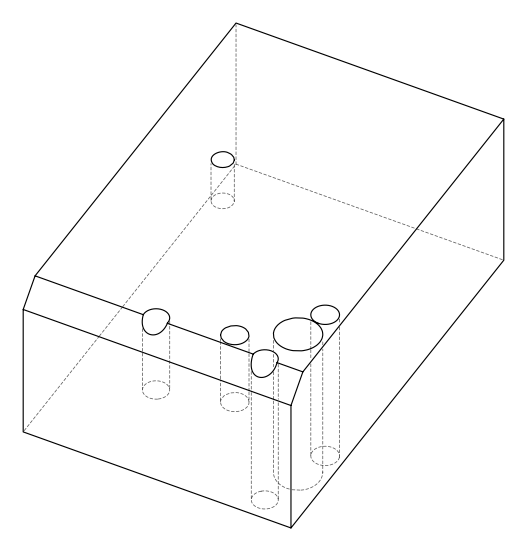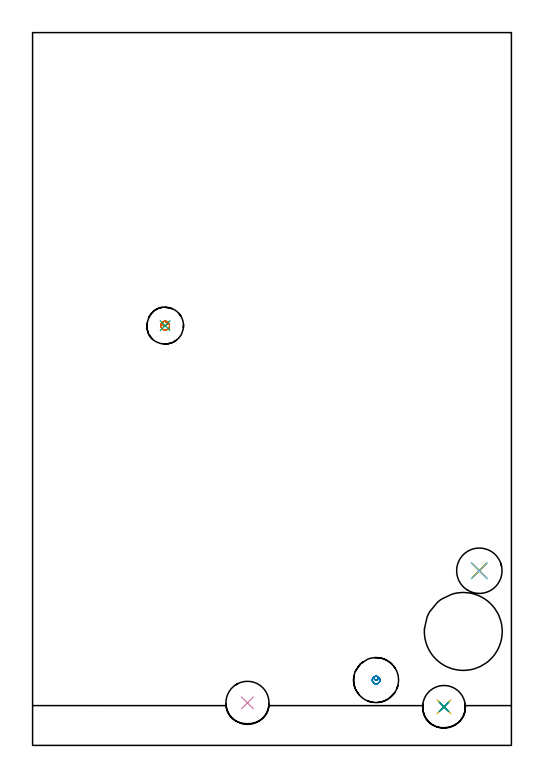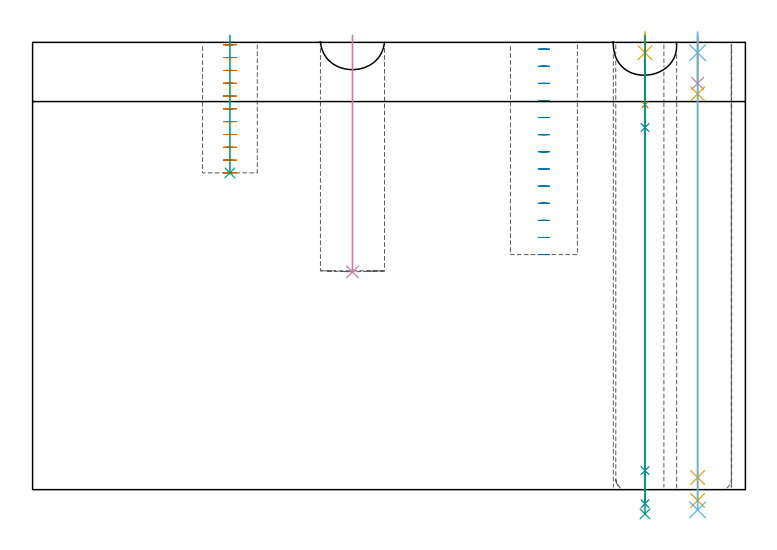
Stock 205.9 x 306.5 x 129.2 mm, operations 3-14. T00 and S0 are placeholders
(PLAN: 14 operations, 12 tool changes, 24.2 min)
(1 AREA_MILL | FG_CHAMFER_SURFACE | UGT0205_001 | 11.15 min | 30119 mm3)
(2 MILL_THROUGH_HOLE_FROM_SOLID_MATERIAL | STEP1HOLE | NXT0201_007 | Circular | 8.38 min | 113502 mm3)
(3 MILL_BLIND_HOLE_FROM_SOLID_MATERIAL | STEP1POCKET | UGT0201_130 | Spiral | 0.82 min | 7349 mm3)
(4 MILL_BLIND_HOLE_FROM_SOLID_MATERIAL_1 | STEP1POCKET_2 | NXT0201_012 | Spiral | 0.82 min | 17945 mm3)
(5 BORE_BLIND_HOLE | STEP1POCKET | UGT0332_074 | 0.16 min | 4 mm3)
(6 INDEXABLE_INSERT_DRILL_BLIND_HOLE_FROM_SOLID | STEP1POCKET_1 | NXT0302_008 | 0.27 min | 17361 mm3)
(7 SPOT_DRILL | STEP1HOLE_1 | NXT0321_9005460120000 | 0.05 min | 104 mm3)
(8 SPOT_DRILL_1 | STEP1HOLE_2 | NXT0321_9005460120000 | 0.05 min | 179 mm3)
(9 DRILL_BLIND_HOLE_INTO_CENTER | STEP1HOLE_1 | NXT0301_128 | 0.08 min | 1641 mm3)
(10 GUN_DRILL_THROUGH_HOLE | STEP1HOLE_1 | UGT0307_008 | 0.63 min | 10631 mm3)
(11 DRILL_TO_ENLARGE_THROUGH_HOLE | STEP1HOLE_1 | UGT0301_252 | 0.55 min | 20993 mm3)
(12 DRILL_BLIND_HOLE_INTO_CENTER_1 | STEP1HOLE_2 | UGT0301_198 | 0.06 min | 399 mm3)
(13 GUN_DRILL_THROUGH_HOLE_1 | STEP1HOLE_2 | UGT0307_003 | 0.62 min | 4548 mm3)
(14 SPADE_DRILL_TO_ENLARGE_THROUGH_HOLE | STEP1HOLE_2 | UGT0306_010 | 0.55 min | 33427 mm3)
(TOOL UGT0205_001 | Chamfer Mill 20 x 3 x 45 deg. | D20 FL50 Z2)
(TOOL NXT0201_007 | ENDMILL 25mm [R216.25-25050GCK54P 1620] | D25 R3 FL54 Z5)
(TOOL UGT0201_130 | Carbide End Mill 12.0 | D12 FL15 Z4)
(TOOL NXT0201_012 | ENDMILL 16mm [2P460-1600-NA 1630] | D16 FL38 Z6)
(TOOL UGT0332_074 | 15.8 mm Rough Boring Bar | D15.8)
(TOOL NXT0302_008 | Index. Insert Drill 18.5mm [880-D1850L25-05] | D18.5 PA176 FL93 Z2)
(TOOL NXT0321_9005460120000 | NC Spot Drill, 142deg, 12mm, Carbide, Uncoated | D12 PA142 FL30 Z2)
(TOOL NXT0301_128 | Carbide Drill 12mm [861.1-1200-036A1-GP GC34] | D12 PA150 FL37.4 Z2)
(TOOL UGT0307_008 | Gun Drill 11 mm | D11 PA130 FL24 Z1)
(TOOL UGT0301_252 | Twist Drill 18.3 mm | D18.3 PA118 FL135 Z2)
(TOOL UGT0301_198 | Twist Drill 7.9 mm | D7.9 PA118 FL73 Z2)
(TOOL UGT0307_003 | Gun Drill 7 mm | D7 PA130 FL24 Z1)
(TOOL UGT0306_010 | Spade Drill 19.5mm | D19.5 PA132 FL10 Z2)
(OP 3 MILL_BLIND_HOLE_FROM_SOLID_MATERIAL)
G17 G21 G94 G90
T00 M6
G54
G17 G0 G90 X57. Y180.5 S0 M3
G43 Z139.2 H0
Z128.5
G94 G3 X57.748 Y181.652 R0.819 F250.
X56.227 Y182.236 R1.152
X55.264 Y179.727 R1.9
X56.227 Y182.236 R-1.9
X55.746 Y180.981 R0.95
X57. Y180.5 R0.95
G0 Z124.8
G3 X57.748 Y181.652 R0.819
X56.227 Y182.236 R1.152
X55.264 Y179.727 R1.9
X56.227 Y182.236 R-1.9
X55.746 Y180.981 R0.95
X57. Y180.5 R0.95
G0 Z121.1
G3 X57.748 Y181.652 R0.819
X56.227 Y182.236 R1.152
X55.264 Y179.727 R1.9
X56.227 Y182.236 R-1.9
X55.746 Y180.981 R0.95
X57. Y180.5 R0.95
G0 Z117.4
G3 X57.748 Y181.652 R0.819
X56.227 Y182.236 R1.152
X55.264 Y179.727 R1.9
X56.227 Y182.236 R-1.9
X55.746 Y180.981 R0.95
X57. Y180.5 R0.95
G0 Z113.7
G3 X57.748 Y181.652 R0.819
X56.227 Y182.236 R1.152
X55.264 Y179.727 R1.9
X56.227 Y182.236 R-1.9
X55.746 Y180.981 R0.95
X57. Y180.5 R0.95
G0 Z110.
G3 X57.748 Y181.652 R0.819
X56.227 Y182.236 R1.152
X55.264 Y179.727 R1.9
X56.227 Y182.236 R-1.9
X55.746 Y180.981 R0.95
X57. Y180.5 R0.95
G0 Z106.3
G3 X57.748 Y181.652 R0.819
X56.227 Y182.236 R1.152
X55.264 Y179.727 R1.9
X56.227 Y182.236 R-1.9
X55.746 Y180.981 R0.95
X57. Y180.5 R0.95
G0 Z102.6
G3 X57.748 Y181.652 R0.819
X56.227 Y182.236 R1.152
X55.264 Y179.727 R1.9
X56.227 Y182.236 R-1.9
X55.746 Y180.981 R0.95
X57. Y180.5 R0.95
G0 Z98.9
G3 X57.748 Y181.652 R0.819
X56.227 Y182.236 R1.152
X55.264 Y179.727 R1.9
X56.227 Y182.236 R-1.9
X55.746 Y180.981 R0.95
X57. Y180.5 R0.95
G0 Z95.2
G3 X57.748 Y181.652 R0.819
X56.227 Y182.236 R1.152
X55.264 Y179.727 R1.9
X56.227 Y182.236 R-1.9
X55.746 Y180.981 R0.95
X57. Y180.5 R0.95
G0 Z91.5
G3 X57.748 Y181.652 R0.819
X56.227 Y182.236 R1.152
X55.264 Y179.727 R1.9
X56.227 Y182.236 R-1.9
X55.746 Y180.981 R0.95
X57. Y180.5 R0.95
G0 Z139.2
M5
M2
(OP 4 MILL_BLIND_HOLE_FROM_SOLID_MATERIAL_1)
G17 G21 G94 G90
T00 M6
G54
G17 G0 G90 X147.7 Y28.1 S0 M3
G43 Z139.2 H1
Z127.254
G94 G3 X148.525 Y28.925 R0.825 F250.
X147.7 Y29.75 R0.825
X146.05 Y28.1 R1.65
X147.7 Y29.75 R-1.65
X146.875 Y28.925 R0.825
X147.7 Y28.1 R0.825
G0 Z122.308
G3 X148.525 Y28.925 R0.825
X147.7 Y29.75 R0.825
X146.05 Y28.1 R1.65
X147.7 Y29.75 R-1.65
X146.875 Y28.925 R0.825
X147.7 Y28.1 R0.825
G0 Z117.362
G3 X148.525 Y28.925 R0.825
X147.7 Y29.75 R0.825
X146.05 Y28.1 R1.65
X147.7 Y29.75 R-1.65
X146.875 Y28.925 R0.825
X147.7 Y28.1 R0.825
G0 Z112.415
G3 X148.525 Y28.925 R0.825
X147.7 Y29.75 R0.825
X146.05 Y28.1 R1.65
X147.7 Y29.75 R-1.65
X146.875 Y28.925 R0.825
X147.7 Y28.1 R0.825
G0 Z107.469
G3 X148.525 Y28.925 R0.825
X147.7 Y29.75 R0.825
X146.05 Y28.1 R1.65
X147.7 Y29.75 R-1.65
X146.875 Y28.925 R0.825
X147.7 Y28.1 R0.825
G0 Z102.523
G3 X148.525 Y28.925 R0.825
X147.7 Y29.75 R0.825
X146.05 Y28.1 R1.65
X147.7 Y29.75 R-1.65
X146.875 Y28.925 R0.825
X147.7 Y28.1 R0.825
G0 Z97.577
G3 X148.525 Y28.925 R0.825
X147.7 Y29.75 R0.825
X146.05 Y28.1 R1.65
X147.7 Y29.75 R-1.65
X146.875 Y28.925 R0.825
X147.7 Y28.1 R0.825
G0 Z92.631
G3 X148.525 Y28.925 R0.825
X147.7 Y29.75 R0.825
X146.05 Y28.1 R1.65
X147.7 Y29.75 R-1.65
X146.875 Y28.925 R0.825
X147.7 Y28.1 R0.825
G0 Z87.685
G3 X148.525 Y28.925 R0.825
X147.7 Y29.75 R0.825
X146.05 Y28.1 R1.65
X147.7 Y29.75 R-1.65
X146.875 Y28.925 R0.825
X147.7 Y28.1 R0.825
G0 Z82.738
G3 X148.525 Y28.925 R0.825
X147.7 Y29.75 R0.825
X146.05 Y28.1 R1.65
X147.7 Y29.75 R-1.65
X146.875 Y28.925 R0.825
X147.7 Y28.1 R0.825
G0 Z77.792
G3 X148.525 Y28.925 R0.825
X147.7 Y29.75 R0.825
X146.05 Y28.1 R1.65
X147.7 Y29.75 R-1.65
X146.875 Y28.925 R0.825
X147.7 Y28.1 R0.825
G0 Z72.846
G3 X148.525 Y28.925 R0.825
X147.7 Y29.75 R0.825
X146.05 Y28.1 R1.65
X147.7 Y29.75 R-1.65
X146.875 Y28.925 R0.825
X147.7 Y28.1 R0.825
G0 Z67.9
G3 X148.525 Y28.925 R0.825
X147.7 Y29.75 R0.825
X146.05 Y28.1 R1.65
X147.7 Y29.75 R-1.65
X146.875 Y28.925 R0.825
X147.7 Y28.1 R0.825
G0 Z139.2
M5
M2
(OP 5 BORE_BLIND_HOLE)
G17 G21 G94 G90
T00 M6
G54
G17 G0 G90 X57. Y180.5 S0 M3
G43 Z139.2 H0
G94 G85 G98 Z91.5 F250. R131.2
G80
M5
M2
(OP 6 INDEXABLE_INSERT_DRILL_BLIND_HOLE_FROM_SOLID)
G17 G21 G94 G90
T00 M6
G54
G17 G0 G90 X92.4 Y18.3 S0 M3
G43 Z139.2 H1
G94 G81 G98 Z62.9 F250. R131.2
G80
M5
M2
(OP 7 SPOT_DRILL)
G17 G21 G94 G90
T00 M6
G54
G17 G0 G90 X176.9 Y16.6 S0 M3
G43 Z139.2 H0
G94 G81 G98 Z126.2 F250. R132.2
G80
M5
M2
(OP 8 SPOT_DRILL_1)
G17 G21 G94 G90
T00 M6
G54
G17 G0 G90 X192.1 Y75.1 S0 M3
G43 Z139.2 H0
G94 G81 G98 Z126.2 F250. R132.2
G80
M5
M2
(OP 9 DRILL_BLIND_HOLE_INTO_CENTER)
G17 G21 G94 G90
T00 M6
G54
G17 G0 G90 X176.9 Y16.6 S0 M3
G43 Z139.2 H1
G94 G81 G98 Z111.2 F250. R131.2
G80
M5
M2
(OP 10 GUN_DRILL_THROUGH_HOLE)
G17 G21 G94 G90
T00 M6
G54
G17 G0 G90 X176.9 Y16.6 M8
G43 Z139.2 H0
Z124.34
S716 M3
G94 G1 Z104.609 F125. M26
G4 X.084
Z5.5 F250.
G4 X.084
Z-4.065 F125.
G4 X.084
M5
M9
G0 Z124.34
Z139.2
M2
(OP 11 DRILL_TO_ENLARGE_THROUGH_HOLE)
G17 G21 G94 G90
T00 M6
G54
G17 G0 G90 X176.9 Y16.6 S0 M3
G43 Z139.2 H0
G94 G73 G98 Z-6.998 F250. Q17.025 R131.2
G80
M5
M2
(OP 12 DRILL_BLIND_HOLE_INTO_CENTER_1)
G17 G21 G94 G90
T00 M6
G54
G17 G0 G90 X192.1 Y75.1 S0 M3
G43 Z139.2 H0
G94 G81 G98 Z117.35 F250. R131.2
G80
M5
M2
(OP 13 GUN_DRILL_THROUGH_HOLE_1)
G17 G21 G94 G90
T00 M6
G54
G17 G0 G90 X192.1 Y75.1 M8
G43 Z139.2 H0
Z129.743
S716 M3
G94 G1 Z114.321 F125. M26
G4 X.084
Z3.5 F250.
G4 X.084
Z-3.132 F125.
G4 X.084
M5
M9
G0 Z129.743
Z139.2
M2
(OP 14 SPADE_DRILL_TO_ENLARGE_THROUGH_HOLE)
G17 G21 G94 G90
T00 M6
G54
G17 G0 G90 X192.1 Y75.1 S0 M3
G43 Z139.2 H0
G94 G73 G98 Z-5.841 F250. Q19.292 R131.2
G80
M5
M2
